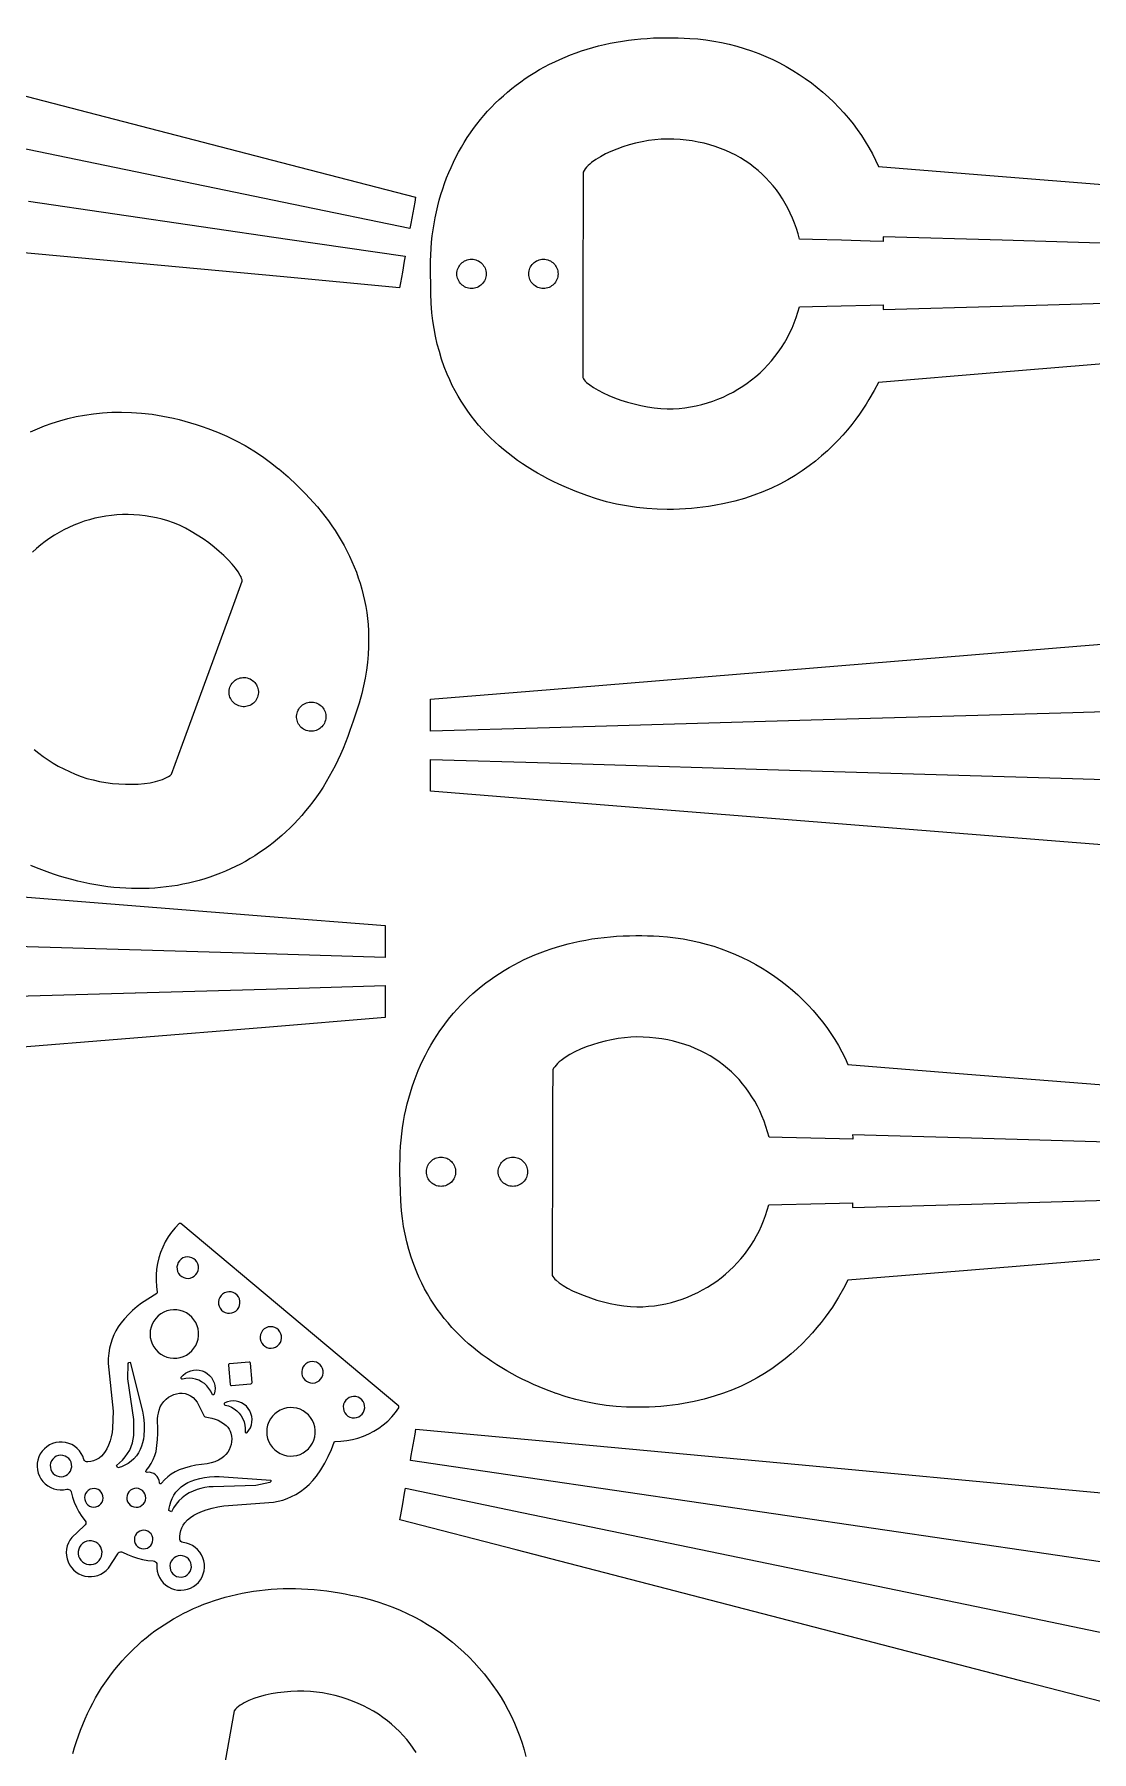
# Model space of a CAD drawing. Extents: x 0 to 1250, y 0 to 2500.
# Drawn here: x 461.1 to 549.6, y 674.1 to 817.9 of the extents above; entities that cross this region are included whole.
import ezdxf

# ---------------------------------------------------------------- set-up
doc = ezdxf.new("R2010")
doc.units = 0
doc.layers.get('0').update_dxf_attribs({"linetype": 'CONTINUOUS', "lineweight": 25})

msp = doc.modelspace()

# ---------------------------------------------------------------- linework, layer by layer
for points in [[(440.49, 817.869), (461.887, 812.314), (483.283, 806.759), (493.009, 804.235), (492.936, 803.824), (492.776, 802.922), (492.616, 802.019), (492.543, 801.609), (482.791, 803.629), (461.336, 808.072), (439.881, 812.515)], [(563.809, 791.362), (541.769, 789.554), (531.75, 788.732), (531.397, 788.054), (530.966, 787.302), (530.721, 786.903), (530.455, 786.491), (530.166, 786.07), (529.856, 785.639), (529.522, 785.203), (529.165, 784.762), (528.784, 784.319), (528.378, 783.876), (527.946, 783.434), (527.489, 782.997), (527.005, 782.565), (526.493, 782.141), (525.953, 781.727), (525.385, 781.325), (524.788, 780.937), (524.16, 780.565), (523.503, 780.211), (522.814, 779.877), (522.093, 779.565), (521.34, 779.278), (520.555, 779.016), (519.735, 778.784), (518.881, 778.581), (517.993, 778.41), (517.535, 778.338), (517.069, 778.274), (516.593, 778.22), (516.108, 778.174), (515.615, 778.139), (515.111, 778.113), (514.599, 778.097), (514.077, 778.092), (513.224, 778.11), (512.369, 778.164), (511.517, 778.254), (510.668, 778.38), (509.826, 778.542), (508.992, 778.74), (508.168, 778.973), (507.358, 779.243), (507.355, 779.244), (507.348, 779.246), (507.341, 779.249), (507.338, 779.25), (506.384, 779.612), (505.45, 780.005), (504.991, 780.215), (504.537, 780.432), (504.09, 780.659), (503.649, 780.893), (503.214, 781.137), (502.787, 781.389), (502.366, 781.651), (501.953, 781.921), (501.547, 782.201), (501.149, 782.49), (500.76, 782.789), (500.379, 783.097), (500.007, 783.415), (499.643, 783.742), (499.289, 784.08), (498.945, 784.427), (498.61, 784.785), (498.286, 785.153), (497.971, 785.531), (497.668, 785.92), (497.375, 786.319), (497.094, 786.729), (496.824, 787.15), (496.566, 787.582), (496.32, 788.025), (496.086, 788.479), (495.865, 788.944), (495.657, 789.421), (495.413, 790.04), (495.194, 790.667), (495, 791.3), (494.831, 791.94), (494.685, 792.586), (494.563, 793.237), (494.463, 793.893), (494.385, 794.554), (494.322, 795.369), (494.289, 796.17), (494.274, 796.97), (494.26, 797.783), (494.255, 798.332), (494.262, 798.875), (494.282, 799.413), (494.313, 799.945), (494.357, 800.471), (494.413, 800.991), (494.481, 801.505), (494.561, 802.013), (494.652, 802.515), (494.755, 803.01), (494.869, 803.499), (494.994, 803.981), (495.131, 804.457), (495.279, 804.926), (495.437, 805.388), (495.606, 805.843), (495.786, 806.291), (495.977, 806.732), (496.178, 807.166), (496.389, 807.592), (496.61, 808.011), (496.842, 808.422), (497.083, 808.826), (497.334, 809.222), (497.595, 809.61), (497.865, 809.99), (498.145, 810.362), (498.435, 810.726), (498.733, 811.082), (499.04, 811.43), (499.357, 811.769), (499.682, 812.099), (500.016, 812.421), (500.358, 812.734), (500.709, 813.039), (501.068, 813.334), (501.436, 813.62), (501.811, 813.898), (502.195, 814.166), (502.586, 814.425), (502.985, 814.674), (503.392, 814.914), (503.806, 815.144), (504.228, 815.365), (504.656, 815.576), (505.092, 815.776), (505.535, 815.967), (505.985, 816.148), (506.441, 816.319), (506.904, 816.479), (507.373, 816.629), (507.849, 816.768), (508.332, 816.897), (508.82, 817.015), (509.314, 817.123), (509.814, 817.219), (510.32, 817.305), (510.832, 817.379), (511.349, 817.442), (511.871, 817.494), (512.399, 817.535), (512.932, 817.564), (513.47, 817.581), (514.012, 817.587), (514.502, 817.584), (514.992, 817.575), (515.482, 817.558), (515.971, 817.534), (516.646, 817.483), (517.314, 817.408), (517.974, 817.31), (518.625, 817.189), (519.268, 817.046), (519.901, 816.882), (520.525, 816.696), (521.139, 816.49), (521.742, 816.264), (522.334, 816.019), (522.916, 815.755), (523.485, 815.472), (524.042, 815.172), (524.587, 814.854), (525.119, 814.519), (525.637, 814.169), (526.142, 813.803), (526.632, 813.421), (527.107, 813.025), (527.568, 812.615), (528.013, 812.192), (528.442, 811.756), (528.855, 811.307), (529.251, 810.846), (529.629, 810.374), (529.99, 809.892), (530.333, 809.399), (530.658, 808.896), (530.964, 808.384), (531.25, 807.864), (531.517, 807.335), (531.763, 806.799), (541.78, 806.001), (563.816, 804.246)], [(564.01, 799.973), (542.11, 800.623), (532.155, 800.918), (532.155, 800.859), (532.155, 800.728), (532.156, 800.596), (532.156, 800.537), (531.062, 800.564), (528.656, 800.625), (526.25, 800.686), (525.156, 800.713), (525.032, 801.17), (524.893, 801.619), (524.737, 802.057), (524.565, 802.487), (524.378, 802.906), (524.175, 803.315), (523.958, 803.713), (523.725, 804.1), (523.477, 804.476), (523.214, 804.839), (522.937, 805.191), (522.646, 805.53), (522.34, 805.856), (522.021, 806.168), (521.688, 806.467), (521.341, 806.752), (520.98, 807.023), (520.606, 807.279), (520.219, 807.519), (519.82, 807.744), (519.407, 807.954), (518.982, 808.146), (518.544, 808.323), (518.095, 808.482), (517.633, 808.624), (517.159, 808.748), (516.674, 808.854), (516.177, 808.942), (515.669, 809.011), (515.149, 809.06), (514.619, 809.091), (514.078, 809.101), (513.572, 809.086), (513.048, 809.042), (512.513, 808.971), (511.971, 808.874), (511.43, 808.754), (510.893, 808.611), (510.367, 808.448), (509.857, 808.266), (509.369, 808.068), (508.909, 807.854), (508.482, 807.626), (508.094, 807.386), (507.751, 807.136), (507.598, 807.008), (507.458, 806.878), (507.332, 806.746), (507.22, 806.613), (507.124, 806.478), (507.044, 806.342), (507.038, 803.654), (507.024, 797.741), (507.011, 791.827), (507.005, 789.139), (507.058, 789.039), (507.13, 788.937), (507.22, 788.832), (507.328, 788.726), (507.591, 788.509), (507.915, 788.289), (508.291, 788.07), (508.714, 787.853), (509.176, 787.643), (509.673, 787.442), (510.196, 787.252), (510.741, 787.078), (511.299, 786.921), (511.865, 786.785), (512.433, 786.673), (512.995, 786.587), (513.546, 786.531), (514.078, 786.507), (514.576, 786.518), (515.069, 786.549), (515.556, 786.601), (516.036, 786.673), (516.51, 786.765), (516.976, 786.875), (517.435, 787.005), (517.885, 787.152), (518.327, 787.318), (518.76, 787.501), (519.183, 787.701), (519.597, 787.917), (520, 788.15), (520.393, 788.398), (520.775, 788.661), (521.145, 788.94), (521.503, 789.232), (521.848, 789.539), (522.181, 789.859), (522.5, 790.192), (522.806, 790.538), (523.097, 790.896), (523.374, 791.266), (523.635, 791.647), (523.882, 792.039), (524.112, 792.441), (524.326, 792.854), (524.524, 793.276), (524.704, 793.707), (524.866, 794.147), (525.011, 794.595), (525.137, 795.052), (526.232, 795.078), (528.643, 795.136), (531.053, 795.195), (532.149, 795.221), (532.149, 795.159), (532.148, 795.023), (532.147, 794.886), (532.147, 794.824), (542.103, 795.112), (564.008, 795.746)], [(460.6, 803.91), (482.281, 800.731), (492.137, 799.286), (492.064, 798.874), (491.904, 797.968), (491.744, 797.063), (491.671, 796.651), (481.662, 797.581), (459.643, 799.627)], [(460.768, 784.595), (461.348, 784.85), (461.951, 785.09), (462.576, 785.313), (463.225, 785.518), (463.896, 785.701), (464.59, 785.862), (465.307, 785.997), (466.046, 786.104), (466.808, 786.182), (467.591, 786.229), (468.397, 786.241), (469.225, 786.218), (470.075, 786.157), (470.947, 786.055), (471.84, 785.912), (472.295, 785.823), (472.755, 785.724), (473.22, 785.612), (473.691, 785.489), (474.168, 785.354), (474.649, 785.206), (475.136, 785.045), (475.628, 784.872), (476.424, 784.563), (477.208, 784.22), (477.979, 783.844), (478.733, 783.435), (479.469, 782.995), (480.185, 782.524), (480.879, 782.022), (481.549, 781.492), (481.551, 781.49), (481.557, 781.485), (481.562, 781.481), (481.565, 781.478), (482.338, 780.812), (483.081, 780.123), (483.441, 779.769), (483.792, 779.41), (484.135, 779.044), (484.469, 778.672), (484.794, 778.295), (485.11, 777.911), (485.416, 777.522), (485.712, 777.126), (485.997, 776.725), (486.272, 776.317), (486.536, 775.903), (486.789, 775.483), (487.03, 775.057), (487.259, 774.625), (487.476, 774.187), (487.681, 773.743), (487.873, 773.292), (488.052, 772.836), (488.218, 772.373), (488.37, 771.904), (488.509, 771.428), (488.633, 770.947), (488.742, 770.459), (488.837, 769.965), (488.917, 769.465), (488.981, 768.958), (489.03, 768.445), (489.063, 767.926), (489.08, 767.26), (489.072, 766.597), (489.037, 765.935), (488.977, 765.276), (488.893, 764.619), (488.785, 763.966), (488.655, 763.315), (488.502, 762.668), (488.283, 761.879), (488.04, 761.116), (487.781, 760.359), (487.515, 759.591), (487.333, 759.073), (487.14, 758.565), (486.938, 758.066), (486.726, 757.577), (486.505, 757.098), (486.274, 756.628), (486.035, 756.168), (485.786, 755.718), (485.529, 755.278), (485.263, 754.848), (484.988, 754.427), (484.705, 754.017), (484.414, 753.617), (484.115, 753.226), (483.808, 752.847), (483.494, 752.477), (483.171, 752.117), (482.841, 751.768), (482.504, 751.429), (482.16, 751.101), (481.809, 750.783), (481.451, 750.476), (481.086, 750.179), (480.714, 749.893), (480.336, 749.617), (479.952, 749.352), (479.562, 749.098), (479.166, 748.855), (478.764, 748.623), (478.356, 748.402), (477.943, 748.191), (477.524, 747.992), (477.1, 747.804), (476.671, 747.626), (476.238, 747.46), (475.799, 747.306), (475.356, 747.162), (474.908, 747.03), (474.456, 746.909), (474, 746.8), (473.539, 746.702), (473.075, 746.616), (472.607, 746.541), (472.136, 746.478), (471.661, 746.426), (471.182, 746.387), (470.701, 746.359), (470.217, 746.343), (469.73, 746.339), (469.24, 746.346), (468.747, 746.366), (468.252, 746.398), (467.755, 746.442), (467.256, 746.498), (466.755, 746.566), (466.252, 746.646), (465.747, 746.739), (465.241, 746.844), (464.733, 746.961), (464.225, 747.091), (463.715, 747.233), (463.204, 747.388), (462.693, 747.556), (462.181, 747.736), (461.721, 747.906), (461.264, 748.083), (460.81, 748.266)], [(461.091, 757.992), (461.459, 757.688), (461.844, 757.397), (462.247, 757.118), (462.667, 756.853), (463.104, 756.6), (463.558, 756.362), (464.029, 756.137), (464.517, 755.928), (465.022, 755.733), (465.502, 755.574), (466.009, 755.437), (466.537, 755.32), (467.079, 755.226), (467.629, 755.154), (468.182, 755.104), (468.732, 755.077), (469.274, 755.073), (469.8, 755.093), (470.305, 755.137), (470.784, 755.205), (471.231, 755.298), (471.639, 755.415), (471.827, 755.483), (472.003, 755.558), (472.167, 755.639), (472.317, 755.726), (472.453, 755.82), (472.575, 755.92), (473.5, 758.443), (475.535, 763.996), (477.571, 769.548), (478.496, 772.072), (478.48, 772.184), (478.447, 772.305), (478.398, 772.434), (478.333, 772.571), (478.16, 772.865), (477.931, 773.182), (477.653, 773.517), (477.33, 773.865), (476.967, 774.22), (476.569, 774.579), (476.142, 774.937), (475.69, 775.287), (475.219, 775.625), (474.733, 775.946), (474.238, 776.246), (473.74, 776.519), (473.241, 776.76), (472.749, 776.964), (472.277, 777.125), (471.803, 777.263), (471.328, 777.381), (470.852, 777.478), (470.376, 777.554), (469.9, 777.609), (469.425, 777.645), (468.951, 777.66), (468.479, 777.656), (468.01, 777.632), (467.543, 777.589), (467.081, 777.527), (466.622, 777.446), (466.168, 777.347), (465.72, 777.23), (465.277, 777.095), (464.84, 776.943), (464.411, 776.773), (463.989, 776.586), (463.575, 776.382), (463.169, 776.162), (462.773, 775.925), (462.386, 775.672), (462.01, 775.404), (461.645, 775.119), (461.29, 774.82), (460.948, 774.506)], [(557.976, 761.36), (548.02, 761.072), (526.116, 760.438), (504.211, 759.804), (494.255, 759.515), (494.255, 759.933), (494.255, 760.853), (494.255, 761.773), (494.256, 762.191), (504.274, 763.013), (526.314, 764.822), (548.354, 766.63), (558.373, 767.452)], [(558.36, 749.385), (548.343, 750.183), (526.307, 751.938), (504.271, 753.692), (494.255, 754.49), (494.255, 754.907), (494.256, 755.823), (494.258, 756.74), (494.258, 757.157), (504.213, 756.861), (526.113, 756.211), (548.014, 755.561), (557.969, 755.265)], [(458.402, 745.8), (480.438, 744.045), (490.454, 743.247), (490.454, 742.831), (490.453, 741.914), (490.452, 740.998), (490.451, 740.581), (480.497, 740.877), (458.596, 741.527)], [(561.254, 716.181), (539.214, 714.372), (529.196, 713.55), (528.842, 712.872), (528.412, 712.12), (528.166, 711.721), (527.9, 711.309), (527.611, 710.888), (527.301, 710.458), (526.967, 710.021), (526.611, 709.58), (526.229, 709.137), (525.823, 708.694), (525.392, 708.253), (524.934, 707.815), (524.45, 707.383), (523.938, 706.959), (523.399, 706.545), (522.83, 706.143), (522.233, 705.755), (521.606, 705.383), (520.948, 705.029), (520.259, 704.695), (519.539, 704.384), (518.786, 704.096), (518, 703.835), (517.18, 703.602), (516.327, 703.399), (515.438, 703.228), (514.98, 703.156), (514.514, 703.092), (514.038, 703.038), (513.554, 702.992), (513.06, 702.957), (512.557, 702.931), (512.044, 702.915), (511.522, 702.91), (510.669, 702.928), (509.815, 702.982), (508.962, 703.072), (508.113, 703.198), (507.271, 703.36), (506.437, 703.558), (505.613, 703.791), (504.803, 704.061), (504.8, 704.062), (504.793, 704.065), (504.786, 704.067), (504.783, 704.068), (503.829, 704.43), (502.895, 704.824), (502.436, 705.033), (501.983, 705.25), (501.535, 705.477), (501.094, 705.712), (500.66, 705.955), (500.232, 706.208), (499.811, 706.469), (499.398, 706.74), (498.992, 707.019), (498.595, 707.308), (498.205, 707.607), (497.824, 707.915), (497.452, 708.233), (497.089, 708.56), (496.734, 708.898), (496.39, 709.245), (496.055, 709.603), (495.731, 709.971), (495.417, 710.349), (495.113, 710.738), (494.821, 711.137), (494.539, 711.547), (494.269, 711.968), (494.011, 712.4), (493.765, 712.843), (493.532, 713.297), (493.31, 713.762), (493.102, 714.239), (492.858, 714.858), (492.639, 715.485), (492.446, 716.118), (492.276, 716.758), (492.131, 717.404), (492.008, 718.055), (491.908, 718.711), (491.83, 719.372), (491.767, 720.188), (491.735, 720.988), (491.719, 721.788), (491.705, 722.601), (491.7, 723.15), (491.707, 723.693), (491.727, 724.231), (491.759, 724.763), (491.803, 725.289), (491.859, 725.809), (491.926, 726.323), (492.006, 726.831), (492.097, 727.333), (492.2, 727.828), (492.314, 728.317), (492.44, 728.799), (492.576, 729.275), (492.724, 729.744), (492.882, 730.206), (493.052, 730.661), (493.232, 731.109), (493.422, 731.55), (493.623, 731.984), (493.834, 732.41), (494.056, 732.829), (494.287, 733.24), (494.528, 733.644), (494.78, 734.04), (495.04, 734.428), (495.311, 734.808), (495.591, 735.18), (495.88, 735.544), (496.178, 735.9), (496.486, 736.248), (496.802, 736.587), (497.127, 736.917), (497.461, 737.239), (497.803, 737.552), (498.154, 737.857), (498.514, 738.152), (498.881, 738.439), (499.257, 738.716), (499.64, 738.984), (500.031, 739.243), (500.43, 739.492), (500.837, 739.732), (501.251, 739.962), (501.673, 740.183), (502.101, 740.394), (502.537, 740.595), (502.98, 740.786), (503.43, 740.966), (503.886, 741.137), (504.349, 741.297), (504.819, 741.447), (505.295, 741.586), (505.777, 741.715), (506.265, 741.833), (506.759, 741.941), (507.259, 742.037), (507.765, 742.123), (508.277, 742.197), (508.794, 742.26), (509.316, 742.312), (509.844, 742.353), (510.377, 742.382), (510.915, 742.4), (511.457, 742.405), (511.947, 742.402), (512.437, 742.393), (512.927, 742.376), (513.416, 742.352), (514.092, 742.301), (514.759, 742.226), (515.419, 742.128), (516.07, 742.007), (516.713, 741.864), (517.346, 741.7), (517.97, 741.514), (518.584, 741.308), (519.187, 741.082), (519.78, 740.837), (520.361, 740.573), (520.93, 740.29), (521.488, 739.99), (522.032, 739.672), (522.564, 739.338), (523.082, 738.987), (523.587, 738.621), (524.077, 738.239), (524.553, 737.844), (525.013, 737.434), (525.458, 737.01), (525.887, 736.574), (526.3, 736.125), (526.696, 735.664), (527.075, 735.192), (527.436, 734.71), (527.779, 734.217), (528.103, 733.714), (528.409, 733.202), (528.695, 732.682), (528.962, 732.153), (529.209, 731.617), (539.225, 730.819), (561.261, 729.065)], [(458.594, 737.3), (480.498, 737.934), (490.454, 738.222), (490.454, 737.804), (490.454, 736.884), (490.454, 735.965), (490.454, 735.547), (480.435, 734.725), (458.395, 732.916)], [(561.455, 724.791), (539.555, 725.441), (529.6, 725.737), (529.6, 725.677), (529.601, 725.546), (529.601, 725.415), (529.601, 725.355), (528.508, 725.382), (526.101, 725.443), (523.695, 725.504), (522.601, 725.532), (522.478, 725.989), (522.338, 726.437), (522.182, 726.876), (522.01, 727.305), (521.823, 727.724), (521.621, 728.133), (521.403, 728.531), (521.17, 728.918), (520.922, 729.294), (520.66, 729.657), (520.383, 730.009), (520.091, 730.348), (519.786, 730.674), (519.466, 730.987), (519.133, 731.286), (518.786, 731.571), (518.425, 731.841), (518.052, 732.097), (517.665, 732.337), (517.265, 732.562), (516.852, 732.772), (516.427, 732.965), (515.99, 733.141), (515.54, 733.3), (515.078, 733.442), (514.604, 733.566), (514.119, 733.673), (513.622, 733.76), (513.114, 733.829), (512.595, 733.879), (512.064, 733.909), (511.523, 733.919), (511.017, 733.904), (510.494, 733.86), (509.958, 733.789), (509.417, 733.692), (508.875, 733.572), (508.338, 733.429), (507.812, 733.266), (507.302, 733.085), (506.815, 732.886), (506.354, 732.672), (505.928, 732.444), (505.54, 732.205), (505.196, 731.955), (505.043, 731.826), (504.903, 731.696), (504.777, 731.564), (504.665, 731.431), (504.569, 731.296), (504.489, 731.16), (504.483, 728.472), (504.47, 722.559), (504.456, 716.645), (504.45, 713.957), (504.503, 713.857), (504.575, 713.755), (504.666, 713.65), (504.773, 713.544), (505.037, 713.327), (505.36, 713.107), (505.736, 712.888), (506.159, 712.671), (506.622, 712.461), (507.118, 712.26), (507.642, 712.07), (508.186, 711.896), (508.744, 711.739), (509.311, 711.603), (509.878, 711.491), (510.44, 711.405), (510.991, 711.349), (511.523, 711.325), (512.022, 711.336), (512.514, 711.368), (513.001, 711.419), (513.481, 711.491), (513.955, 711.583), (514.421, 711.694), (514.88, 711.823), (515.33, 711.971), (515.772, 712.136), (516.205, 712.319), (516.629, 712.519), (517.042, 712.735), (517.446, 712.968), (517.838, 713.216), (518.22, 713.479), (518.59, 713.758), (518.948, 714.05), (519.293, 714.357), (519.626, 714.677), (519.945, 715.01), (520.251, 715.356), (520.542, 715.714), (520.819, 716.084), (521.081, 716.465), (521.327, 716.857), (521.558, 717.259), (521.772, 717.672), (521.969, 718.094), (522.149, 718.525), (522.312, 718.965), (522.456, 719.413), (522.582, 719.87), (523.678, 719.896), (526.088, 719.955), (528.498, 720.013), (529.594, 720.039), (529.594, 719.977), (529.593, 719.841), (529.592, 719.704), (529.592, 719.642), (539.549, 719.93), (561.453, 720.564)], [(555.647, 689.204), (545.791, 690.649), (524.11, 693.828), (502.428, 697.007), (492.573, 698.452), (492.646, 698.864), (492.805, 699.769), (492.965, 700.675), (493.038, 701.087), (503.047, 700.157), (525.066, 698.11), (547.086, 696.064), (557.095, 695.134)], [(553.945, 677.344), (544.219, 679.869), (522.823, 685.423), (501.426, 690.978), (491.7, 693.503), (491.773, 693.913), (491.933, 694.816), (492.094, 695.718), (492.166, 696.128), (501.919, 694.109), (523.373, 689.666), (544.828, 685.223), (554.581, 683.203)], [(464.311, 673.926), (464.456, 674.429), (464.612, 674.923), (464.779, 675.409), (464.956, 675.888), (465.143, 676.358), (465.341, 676.819), (465.548, 677.272), (465.765, 677.717), (465.992, 678.153), (466.228, 678.581), (466.474, 679), (466.729, 679.41), (466.993, 679.811), (467.266, 680.203), (467.548, 680.586), (467.839, 680.96), (468.138, 681.325), (468.446, 681.681), (468.762, 682.027), (469.086, 682.364), (469.419, 682.691), (469.759, 683.009), (470.107, 683.318), (470.463, 683.616), (470.826, 683.905), (471.196, 684.184), (471.574, 684.453), (471.958, 684.712), (472.35, 684.961), (472.748, 685.2), (473.154, 685.428), (473.565, 685.647), (473.983, 685.854), (474.407, 686.052), (474.838, 686.239), (475.274, 686.415), (475.716, 686.581), (476.164, 686.736), (476.617, 686.88), (477.076, 687.013), (477.54, 687.135), (478.01, 687.246), (478.484, 687.346), (478.963, 687.435), (479.447, 687.512), (479.935, 687.578), (480.428, 687.633), (480.925, 687.676), (481.426, 687.708), (481.932, 687.727), (482.441, 687.736), (482.954, 687.732), (483.471, 687.716), (483.991, 687.689), (484.515, 687.649), (485.041, 687.598), (485.571, 687.534), (486.104, 687.458), (486.639, 687.369), (487.121, 687.281), (487.602, 687.187), (488.082, 687.086), (488.559, 686.977), (489.215, 686.809), (489.86, 686.619), (490.493, 686.408), (491.113, 686.176), (491.721, 685.924), (492.316, 685.652), (492.898, 685.361), (493.467, 685.051), (494.022, 684.724), (494.563, 684.38), (495.089, 684.018), (495.601, 683.641), (496.098, 683.248), (496.579, 682.841), (497.044, 682.419), (497.494, 681.984), (497.927, 681.536), (498.344, 681.075), (498.744, 680.603), (499.126, 680.119), (499.491, 679.625), (499.837, 679.121), (500.166, 678.607), (500.476, 678.085), (500.767, 677.554), (501.039, 677.016), (501.291, 676.471), (501.523, 675.919), (501.735, 675.362), (501.927, 674.8), (502.098, 674.233), (502.247, 673.662)], [(493.048, 673.996), (492.804, 674.37), (492.544, 674.733), (492.267, 675.086), (491.975, 675.426), (491.667, 675.756), (491.343, 676.072), (491.004, 676.376), (490.649, 676.667), (490.279, 676.945), (489.894, 677.209), (489.494, 677.459), (489.079, 677.693), (488.649, 677.914), (488.204, 678.118), (487.744, 678.307), (487.27, 678.48), (486.782, 678.635), (486.279, 678.775), (485.762, 678.896), (485.231, 679), (484.73, 679.073), (484.206, 679.121), (483.667, 679.144), (483.117, 679.143), (482.562, 679.118), (482.009, 679.071), (481.462, 679.002), (480.929, 678.912), (480.414, 678.801), (479.924, 678.67), (479.464, 678.52), (479.04, 678.351), (478.658, 678.164), (478.485, 678.065), (478.325, 677.961), (478.178, 677.853), (478.045, 677.741), (477.927, 677.625), (477.824, 677.505), (477.351, 674.859), (476.311, 669.038)]]:
    msp.add_lwpolyline(points)
for points in [[(496.47, 797.815), (496.476, 797.94), (496.495, 798.062), (496.525, 798.179), (496.566, 798.292), (496.618, 798.399), (496.679, 798.5), (496.749, 798.594), (496.828, 798.681), (496.915, 798.76), (497.01, 798.831), (497.111, 798.892), (497.218, 798.943), (497.33, 798.985), (497.448, 799.015), (497.569, 799.033), (497.695, 799.04), (497.82, 799.033), (497.942, 799.015), (498.059, 798.985), (498.172, 798.943), (498.279, 798.892), (498.38, 798.831), (498.474, 798.76), (498.561, 798.681), (498.64, 798.594), (498.71, 798.5), (498.772, 798.399), (498.823, 798.292), (498.865, 798.179), (498.895, 798.062), (498.913, 797.94), (498.92, 797.815), (498.913, 797.689), (498.895, 797.568), (498.865, 797.45), (498.823, 797.338), (498.772, 797.231), (498.71, 797.13), (498.64, 797.035), (498.561, 796.948), (498.474, 796.869), (498.38, 796.799), (498.279, 796.737), (498.172, 796.686), (498.059, 796.645), (497.942, 796.615), (497.82, 796.596), (497.695, 796.59), (497.569, 796.596), (497.448, 796.615), (497.33, 796.645), (497.218, 796.686), (497.111, 796.737), (497.01, 796.799), (496.915, 796.869), (496.828, 796.948), (496.749, 797.035), (496.679, 797.13), (496.618, 797.231), (496.566, 797.338), (496.525, 797.45), (496.495, 797.568), (496.476, 797.689)], [(502.484, 797.815), (502.491, 797.94), (502.509, 798.062), (502.54, 798.179), (502.581, 798.292), (502.632, 798.399), (502.694, 798.5), (502.764, 798.594), (502.843, 798.681), (502.93, 798.76), (503.025, 798.831), (503.126, 798.892), (503.233, 798.943), (503.345, 798.985), (503.463, 799.015), (503.584, 799.033), (503.709, 799.04), (503.835, 799.033), (503.956, 799.015), (504.074, 798.985), (504.186, 798.943), (504.293, 798.892), (504.394, 798.831), (504.489, 798.76), (504.576, 798.681), (504.655, 798.594), (504.725, 798.5), (504.787, 798.399), (504.838, 798.292), (504.879, 798.179), (504.91, 798.062), (504.928, 797.94), (504.934, 797.815), (504.928, 797.689), (504.91, 797.568), (504.879, 797.45), (504.838, 797.338), (504.787, 797.231), (504.725, 797.13), (504.655, 797.035), (504.576, 796.948), (504.489, 796.869), (504.394, 796.799), (504.293, 796.737), (504.186, 796.686), (504.074, 796.645), (503.956, 796.615), (503.835, 796.596), (503.709, 796.59), (503.584, 796.596), (503.463, 796.615), (503.345, 796.645), (503.233, 796.686), (503.126, 796.737), (503.025, 796.799), (502.93, 796.869), (502.843, 796.948), (502.764, 797.035), (502.694, 797.13), (502.632, 797.231), (502.581, 797.338), (502.54, 797.45), (502.509, 797.568), (502.491, 797.689)], [(479.776, 762.373), (479.727, 762.258), (479.668, 762.15), (479.6, 762.05), (479.523, 761.958), (479.437, 761.875), (479.345, 761.801), (479.247, 761.737), (479.143, 761.682), (479.034, 761.638), (478.921, 761.604), (478.805, 761.58), (478.687, 761.569), (478.567, 761.568), (478.447, 761.58), (478.326, 761.604), (478.206, 761.641), (478.09, 761.69), (477.983, 761.749), (477.883, 761.818), (477.791, 761.895), (477.708, 761.98), (477.634, 762.072), (477.569, 762.171), (477.515, 762.275), (477.47, 762.383), (477.436, 762.496), (477.413, 762.612), (477.401, 762.73), (477.401, 762.85), (477.413, 762.971), (477.437, 763.091), (477.474, 763.211), (477.523, 763.327), (477.582, 763.435), (477.65, 763.535), (477.727, 763.626), (477.812, 763.709), (477.905, 763.783), (478.003, 763.848), (478.107, 763.903), (478.216, 763.947), (478.329, 763.981), (478.445, 764.004), (478.563, 764.016), (478.683, 764.016), (478.803, 764.005), (478.924, 763.98), (479.044, 763.943), (479.159, 763.895), (479.267, 763.836), (479.367, 763.767), (479.459, 763.69), (479.542, 763.605), (479.616, 763.513), (479.681, 763.414), (479.735, 763.31), (479.78, 763.201), (479.814, 763.089), (479.837, 762.973), (479.849, 762.854), (479.849, 762.735), (479.837, 762.614), (479.813, 762.493)], [(485.428, 760.316), (485.379, 760.201), (485.32, 760.093), (485.252, 759.993), (485.175, 759.901), (485.09, 759.818), (484.997, 759.744), (484.899, 759.68), (484.795, 759.625), (484.686, 759.58), (484.573, 759.546), (484.457, 759.523), (484.339, 759.511), (484.219, 759.511), (484.099, 759.523), (483.978, 759.547), (483.858, 759.584), (483.743, 759.633), (483.635, 759.692), (483.535, 759.76), (483.443, 759.838), (483.36, 759.923), (483.286, 760.015), (483.221, 760.113), (483.167, 760.218), (483.122, 760.326), (483.088, 760.439), (483.065, 760.555), (483.053, 760.673), (483.053, 760.793), (483.065, 760.914), (483.089, 761.034), (483.126, 761.154), (483.175, 761.27), (483.234, 761.378), (483.302, 761.478), (483.379, 761.569), (483.465, 761.652), (483.557, 761.726), (483.655, 761.791), (483.759, 761.845), (483.868, 761.89), (483.981, 761.924), (484.097, 761.947), (484.215, 761.959), (484.335, 761.959), (484.456, 761.947), (484.576, 761.923), (484.696, 761.886), (484.812, 761.838), (484.92, 761.778), (485.02, 761.71), (485.111, 761.633), (485.194, 761.548), (485.268, 761.455), (485.333, 761.357), (485.387, 761.253), (485.432, 761.144), (485.466, 761.031), (485.489, 760.915), (485.501, 760.797), (485.501, 760.677), (485.489, 760.557), (485.465, 760.436)], [(493.915, 722.633), (493.921, 722.758), (493.94, 722.88), (493.97, 722.997), (494.011, 723.11), (494.063, 723.217), (494.124, 723.318), (494.195, 723.412), (494.274, 723.499), (494.361, 723.578), (494.455, 723.649), (494.556, 723.71), (494.663, 723.762), (494.776, 723.803), (494.893, 723.833), (495.015, 723.852), (495.14, 723.858), (495.265, 723.852), (495.387, 723.833), (495.504, 723.803), (495.617, 723.762), (495.724, 723.71), (495.825, 723.649), (495.919, 723.578), (496.006, 723.499), (496.085, 723.412), (496.156, 723.318), (496.217, 723.217), (496.269, 723.11), (496.31, 722.997), (496.34, 722.88), (496.359, 722.758), (496.365, 722.633), (496.359, 722.508), (496.34, 722.386), (496.31, 722.269), (496.269, 722.156), (496.217, 722.049), (496.156, 721.948), (496.085, 721.854), (496.006, 721.767), (495.919, 721.688), (495.825, 721.617), (495.724, 721.556), (495.617, 721.504), (495.504, 721.463), (495.387, 721.433), (495.265, 721.414), (495.14, 721.408), (495.015, 721.414), (494.893, 721.433), (494.776, 721.463), (494.663, 721.504), (494.556, 721.556), (494.455, 721.617), (494.361, 721.688), (494.274, 721.767), (494.195, 721.854), (494.124, 721.948), (494.063, 722.049), (494.011, 722.156), (493.97, 722.269), (493.94, 722.386), (493.921, 722.508)], [(499.93, 722.633), (499.936, 722.758), (499.955, 722.88), (499.985, 722.997), (500.026, 723.11), (500.078, 723.217), (500.139, 723.318), (500.209, 723.412), (500.288, 723.499), (500.375, 723.578), (500.47, 723.649), (500.571, 723.71), (500.678, 723.762), (500.79, 723.803), (500.908, 723.833), (501.029, 723.852), (501.155, 723.858), (501.28, 723.852), (501.402, 723.833), (501.519, 723.803), (501.632, 723.762), (501.739, 723.71), (501.84, 723.649), (501.934, 723.578), (502.021, 723.499), (502.1, 723.412), (502.171, 723.318), (502.232, 723.217), (502.284, 723.11), (502.325, 722.997), (502.355, 722.88), (502.373, 722.758), (502.38, 722.633), (502.373, 722.508), (502.355, 722.386), (502.325, 722.269), (502.284, 722.156), (502.232, 722.049), (502.171, 721.948), (502.1, 721.854), (502.021, 721.767), (501.934, 721.688), (501.84, 721.617), (501.739, 721.556), (501.632, 721.504), (501.519, 721.463), (501.402, 721.433), (501.28, 721.414), (501.155, 721.408), (501.029, 721.414), (500.908, 721.433), (500.79, 721.463), (500.678, 721.504), (500.571, 721.556), (500.47, 721.617), (500.375, 721.688), (500.288, 721.767), (500.209, 721.854), (500.139, 721.948), (500.078, 722.049), (500.026, 722.156), (499.985, 722.269), (499.955, 722.386), (499.936, 722.508)], [(491.601, 702.994), (473.353, 718.305), (473.219, 718.3), (472.886, 717.95), (472.581, 717.577), (472.304, 717.181), (472.058, 716.766), (471.844, 716.333), (471.663, 715.886), (471.516, 715.426), (471.404, 714.957), (471.328, 714.48), (471.288, 713.999), (471.284, 713.516), (471.317, 713.035), (471.386, 712.557), (471.378, 712.497), (471.337, 712.452), (470.079, 711.636), (469.69, 711.342), (469.32, 711.026), (468.97, 710.687), (468.641, 710.328), (468.334, 709.95), (468.117, 709.639), (467.923, 709.312), (467.753, 708.973), (467.608, 708.622), (467.489, 708.262), (467.389, 707.851), (467.32, 707.433), (467.28, 707.012), (467.271, 706.589), (467.686, 702.599), (467.651, 701.164), (467.605, 700.804), (467.533, 700.447), (467.435, 700.097), (467.312, 699.755), (467.163, 699.423), (467.034, 699.206), (466.88, 699.006), (466.705, 698.825), (466.509, 698.665), (466.292, 698.535), (466.058, 698.435), (465.814, 698.367), (465.562, 698.333), (465.46, 698.343), (465.367, 698.386), (465.294, 698.457), (465.25, 698.55), (465.156, 698.808), (465.028, 699.051), (464.868, 699.274), (464.678, 699.474), (464.463, 699.645), (464.227, 699.785), (463.974, 699.892), (463.708, 699.962), (463.436, 699.996), (463.161, 699.992), (462.889, 699.951), (462.626, 699.872), (462.376, 699.758), (462.144, 699.611), (461.934, 699.434), (461.75, 699.229), (461.596, 699.002), (461.475, 698.755), (461.389, 698.494), (461.34, 698.224), (461.328, 697.949), (461.353, 697.676), (461.416, 697.408), (461.515, 697.152), (461.649, 696.912), (461.814, 696.692), (462.007, 696.497), (462.225, 696.33), (462.465, 696.195), (462.72, 696.093), (462.987, 696.028), (463.26, 696), (463.535, 696.01), (463.806, 696.057), (463.902, 696.065), (463.996, 696.042), (464.077, 695.99), (464.138, 695.914), (464.172, 695.824), (464.287, 695.389), (464.436, 694.964), (464.618, 694.552), (464.831, 694.156), (465.075, 693.777), (465.347, 693.419), (465.393, 693.334), (465.409, 693.239), (465.394, 693.144), (465.35, 693.058), (465.281, 692.991), (464.232, 692.018), (464.072, 691.797), (463.942, 691.557), (463.847, 691.301), (463.787, 691.034), (463.765, 690.762), (463.779, 690.49), (463.831, 690.222), (463.918, 689.963), (464.04, 689.719), (464.194, 689.494), (464.377, 689.291), (464.587, 689.116), (464.818, 688.97), (465.066, 688.858), (465.328, 688.78), (465.598, 688.739), (465.871, 688.735), (466.142, 688.768), (466.406, 688.838), (466.658, 688.943), (466.893, 689.081), (467.107, 689.25), (467.297, 689.447), (468.073, 690.648), (468.127, 690.728), (468.204, 690.786), (468.295, 690.817), (468.391, 690.818), (468.483, 690.788), (468.885, 690.585), (469.3, 690.414), (469.728, 690.273), (470.164, 690.165), (470.608, 690.09), (471.055, 690.048), (471.151, 690.03), (471.235, 689.984), (471.301, 689.912), (471.34, 689.824), (471.349, 689.728), (471.349, 689.453), (471.387, 689.181), (471.462, 688.916), (471.573, 688.665), (471.717, 688.431), (471.892, 688.219), (472.094, 688.033), (472.32, 687.876), (472.565, 687.752), (472.825, 687.662), (473.094, 687.609), (473.369, 687.594), (473.642, 687.616), (473.911, 687.675), (474.168, 687.771), (474.41, 687.901), (474.632, 688.063), (474.83, 688.254), (474.999, 688.471), (475.138, 688.708), (475.242, 688.962), (475.311, 689.228), (475.342, 689.501), (475.336, 689.776), (475.292, 690.047), (475.212, 690.31), (475.096, 690.559), (474.947, 690.79), (474.768, 690.998), (474.562, 691.18), (474.333, 691.332), (474.085, 691.451), (473.823, 691.535), (473.553, 691.583), (473.454, 691.61), (473.371, 691.67), (473.312, 691.754), (473.285, 691.853), (473.275, 692.102), (473.297, 692.35), (473.353, 692.593), (473.44, 692.827), (473.558, 693.046), (473.704, 693.248), (473.928, 693.482), (474.175, 693.692), (474.441, 693.877), (474.725, 694.033), (475.022, 694.161), (475.493, 694.333), (475.973, 694.474), (476.462, 694.585), (476.956, 694.663), (481.126, 694.97), (481.514, 695.046), (481.896, 695.149), (482.27, 695.277), (482.634, 695.431), (482.987, 695.61), (483.38, 695.858), (483.751, 696.138), (484.097, 696.447), (484.417, 696.784), (484.708, 697.146), (485.072, 697.677), (485.402, 698.23), (485.699, 698.801), (485.961, 699.389), (486.187, 699.992), (486.224, 700.04), (486.282, 700.058), (486.764, 700.073), (487.244, 700.124), (487.719, 700.212), (488.185, 700.335), (488.642, 700.493), (489.085, 700.684), (489.512, 700.909), (489.921, 701.165), (490.31, 701.451), (490.676, 701.765), (491.018, 702.106), (491.333, 702.472), (491.619, 702.861)], [(473.245, 715.183), (473.14, 715.027), (473.069, 714.852), (473.037, 714.667), (473.043, 714.479), (473.089, 714.296), (473.171, 714.127), (473.287, 713.979), (473.431, 713.858), (473.597, 713.769), (473.778, 713.718), (473.966, 713.705), (474.152, 713.731), (474.329, 713.795), (474.489, 713.895), (474.624, 714.025), (474.729, 714.181), (474.8, 714.356), (474.832, 714.541), (474.826, 714.729), (474.78, 714.912), (474.698, 715.081), (474.582, 715.229), (474.438, 715.35), (474.272, 715.438), (474.091, 715.49), (473.903, 715.503), (473.717, 715.477), (473.54, 715.413), (473.38, 715.313)], [(476.725, 712.262), (476.62, 712.106), (476.549, 711.932), (476.517, 711.747), (476.523, 711.559), (476.569, 711.376), (476.651, 711.207), (476.767, 711.059), (476.911, 710.938), (477.077, 710.849), (477.258, 710.797), (477.446, 710.784), (477.632, 710.811), (477.809, 710.875), (477.969, 710.975), (478.104, 711.105), (478.209, 711.261), (478.28, 711.436), (478.312, 711.621), (478.306, 711.809), (478.26, 711.992), (478.178, 712.161), (478.062, 712.309), (477.918, 712.43), (477.752, 712.518), (477.571, 712.57), (477.383, 712.583), (477.197, 712.557), (477.02, 712.493), (476.86, 712.393)], [(471.259, 710.356), (471.093, 710.127), (470.96, 709.876), (470.863, 709.61), (470.804, 709.333), (470.784, 709.05), (470.804, 708.767), (470.863, 708.489), (470.96, 708.223), (471.093, 707.973), (471.259, 707.743), (471.456, 707.539), (471.68, 707.365), (471.925, 707.223), (472.188, 707.117), (472.464, 707.048), (472.746, 707.018), (473.029, 707.028), (473.308, 707.078), (473.578, 707.165), (473.833, 707.289), (474.068, 707.448), (474.279, 707.638), (474.461, 707.855), (474.611, 708.096), (474.727, 708.355), (474.805, 708.627), (474.844, 708.908), (474.844, 709.192), (474.805, 709.472), (474.727, 709.745), (474.611, 710.004), (474.461, 710.245), (474.279, 710.462), (474.068, 710.652), (473.833, 710.81), (473.578, 710.934), (473.308, 711.022), (473.029, 711.071), (472.746, 711.081), (472.464, 711.051), (472.188, 710.983), (471.925, 710.877), (471.68, 710.735), (471.456, 710.56)], [(480.205, 709.342), (480.1, 709.186), (480.03, 709.012), (479.997, 708.826), (480.004, 708.638), (480.049, 708.456), (480.131, 708.287), (480.247, 708.138), (480.391, 708.017), (480.558, 707.929), (480.738, 707.877), (480.926, 707.864), (481.112, 707.89), (481.289, 707.955), (481.449, 708.054), (481.584, 708.185), (481.689, 708.341), (481.76, 708.516), (481.793, 708.701), (481.786, 708.889), (481.74, 709.071), (481.658, 709.24), (481.542, 709.389), (481.398, 709.51), (481.232, 709.598), (481.051, 709.65), (480.863, 709.663), (480.677, 709.637), (480.5, 709.573), (480.341, 709.473)], [(469.435, 698.611), (469.203, 698.403), (468.95, 698.22), (468.679, 698.064), (468.393, 697.938), (468.096, 697.842), (467.96, 698.036), (468.231, 698.25), (468.48, 698.489), (468.706, 698.751), (468.905, 699.034), (469.077, 699.334), (469.204, 699.625), (469.305, 699.925), (469.381, 700.234), (469.429, 700.547), (469.419, 701.877), (468.914, 705.303), (468.958, 706.575), (469.006, 706.674), (469.126, 706.689), (470.157, 702.588), (470.242, 702.079), (470.288, 701.565), (470.295, 701.048), (470.262, 700.533), (470.225, 700.232), (470.161, 699.935), (470.07, 699.645), (469.953, 699.365), (469.811, 699.096), (469.645, 698.842)], [(473.443, 705.274), (473.395, 705.312), (473.378, 705.371), (473.399, 705.429), (473.561, 705.608), (473.75, 705.761), (473.96, 705.883), (474.185, 705.972), (474.422, 706.025), (474.664, 706.041), (474.906, 706.019), (475.141, 705.961), (475.365, 705.868), (475.572, 705.742), (475.757, 705.585), (475.916, 705.402), (476.045, 705.196), (476.141, 704.973), (476.202, 704.739), (476.226, 704.497), (476.213, 704.255), (476.163, 704.018), (476.128, 703.967), (476.07, 703.946), (476.011, 703.963), (475.973, 704.011), (475.858, 704.262), (475.711, 704.496), (475.534, 704.707), (475.33, 704.894), (475.103, 705.051), (474.857, 705.177), (474.597, 705.268), (474.326, 705.324), (474.05, 705.343), (473.775, 705.326), (473.504, 705.271)], [(477.352, 706.452), (477.495, 704.821), (477.512, 704.773), (477.552, 704.74), (477.603, 704.731), (479.233, 704.873), (479.282, 704.891), (479.315, 704.931), (479.324, 704.982), (479.182, 706.612), (479.164, 706.661), (479.124, 706.694), (479.073, 706.703), (477.443, 706.56), (477.394, 706.543), (477.361, 706.503)], [(483.685, 706.422), (483.58, 706.266), (483.51, 706.091), (483.477, 705.906), (483.484, 705.718), (483.529, 705.536), (483.612, 705.366), (483.727, 705.218), (483.872, 705.097), (484.038, 705.009), (484.219, 704.957), (484.406, 704.944), (484.593, 704.97), (484.769, 705.034), (484.929, 705.134), (485.064, 705.265), (485.169, 705.421), (485.24, 705.595), (485.273, 705.781), (485.266, 705.969), (485.221, 706.151), (485.138, 706.32), (485.022, 706.469), (484.878, 706.59), (484.712, 706.678), (484.531, 706.73), (484.343, 706.743), (484.157, 706.717), (483.98, 706.652), (483.821, 706.553)], [(470.484, 697.477), (470.442, 697.518), (470.431, 697.577), (470.455, 697.631), (470.68, 697.911), (470.877, 698.212), (471.044, 698.53), (471.179, 698.863), (471.281, 699.207), (471.363, 699.704), (471.416, 700.205), (471.441, 700.709), (471.437, 701.212), (471.405, 701.715), (471.411, 701.951), (471.435, 702.186), (471.478, 702.418), (471.542, 702.685), (471.64, 702.941), (471.771, 703.182), (471.933, 703.404), (472.122, 703.602), (472.322, 703.752), (472.538, 703.876), (472.768, 703.974), (473.008, 704.042), (473.241, 704.083), (473.478, 704.088), (473.713, 704.056), (473.94, 703.989), (474.17, 703.87), (474.382, 703.72), (474.57, 703.542), (474.731, 703.339), (475.306, 702.183), (475.336, 702.139), (475.384, 702.117), (475.671, 702.07), (475.952, 702.002), (476.228, 701.914), (476.478, 701.823), (476.716, 701.704), (476.939, 701.561), (477.147, 701.395), (477.28, 701.253), (477.394, 701.095), (477.485, 700.923), (477.553, 700.74), (477.599, 700.506), (477.616, 700.268), (477.604, 700.029), (477.564, 699.794), (477.494, 699.565), (477.402, 699.349), (477.282, 699.146), (477.137, 698.96), (476.97, 698.795), (476.782, 698.652), (476.5, 698.49), (476.202, 698.357), (475.892, 698.257), (475.573, 698.188), (475.092, 698.134), (474.614, 698.054), (474.142, 697.949), (473.675, 697.819), (473.217, 697.664), (472.88, 697.503), (472.562, 697.309), (472.264, 697.083), (471.991, 696.829), (471.744, 696.549), (471.695, 696.516), (471.635, 696.517), (471.587, 696.551), (471.567, 696.607), (471.539, 696.792), (471.473, 696.968), (471.373, 697.126), (471.243, 697.261), (471.088, 697.366), (470.914, 697.437), (470.73, 697.471), (470.543, 697.466)], [(477.043, 703.279), (476.999, 703.236), (476.988, 703.176), (477.015, 703.121), (477.069, 703.091), (477.336, 703.022), (477.592, 702.918), (477.831, 702.78), (478.05, 702.612), (478.244, 702.415), (478.411, 702.195), (478.546, 701.954), (478.648, 701.697), (478.715, 701.429), (478.745, 701.155), (478.739, 700.879), (478.752, 700.819), (478.798, 700.778), (478.859, 700.772), (478.912, 700.802), (479.061, 700.994), (479.179, 701.206), (479.262, 701.434), (479.31, 701.671), (479.321, 701.914), (479.295, 702.155), (479.232, 702.389), (479.134, 702.611), (479.004, 702.815), (478.843, 702.997), (478.656, 703.152), (478.448, 703.277), (478.224, 703.368), (477.988, 703.424), (477.746, 703.443), (477.504, 703.425), (477.268, 703.37)], [(487.166, 703.502), (487.06, 703.346), (486.99, 703.171), (486.957, 702.986), (486.964, 702.798), (487.009, 702.615), (487.092, 702.446), (487.208, 702.298), (487.352, 702.177), (487.518, 702.089), (487.699, 702.037), (487.886, 702.024), (488.073, 702.05), (488.25, 702.114), (488.409, 702.214), (488.544, 702.345), (488.65, 702.501), (488.72, 702.675), (488.753, 702.86), (488.746, 703.048), (488.701, 703.231), (488.618, 703.4), (488.502, 703.548), (488.358, 703.669), (488.192, 703.758), (488.011, 703.81), (487.824, 703.823), (487.637, 703.796), (487.461, 703.732), (487.301, 703.632)], [(481.022, 702.164), (480.855, 701.935), (480.722, 701.685), (480.625, 701.418), (480.566, 701.141), (480.547, 700.858), (480.566, 700.575), (480.625, 700.298), (480.722, 700.031), (480.856, 699.781), (481.022, 699.551), (481.219, 699.347), (481.443, 699.173), (481.688, 699.031), (481.951, 698.925), (482.226, 698.856), (482.508, 698.826), (482.792, 698.836), (483.071, 698.886), (483.341, 698.973), (483.596, 699.097), (483.831, 699.256), (484.042, 699.446), (484.224, 699.663), (484.374, 699.904), (484.489, 700.163), (484.568, 700.435), (484.607, 700.716), (484.607, 701), (484.568, 701.28), (484.489, 701.553), (484.374, 701.812), (484.224, 702.053), (484.042, 702.27), (483.831, 702.46), (483.596, 702.618), (483.341, 702.742), (483.071, 702.83), (482.792, 702.879), (482.508, 702.889), (482.226, 702.86), (481.951, 702.791), (481.688, 702.685), (481.443, 702.543), (481.219, 702.368)], [(462.638, 698.578), (462.532, 698.422), (462.462, 698.247), (462.429, 698.062), (462.436, 697.874), (462.481, 697.691), (462.564, 697.522), (462.68, 697.374), (462.824, 697.253), (462.99, 697.165), (463.171, 697.113), (463.358, 697.1), (463.545, 697.126), (463.722, 697.19), (463.881, 697.29), (464.016, 697.421), (464.122, 697.577), (464.192, 697.751), (464.225, 697.936), (464.218, 698.124), (464.173, 698.307), (464.09, 698.476), (463.974, 698.624), (463.83, 698.745), (463.664, 698.834), (463.483, 698.885), (463.296, 698.899), (463.109, 698.872), (462.932, 698.808), (462.773, 698.708)], [(465.482, 695.837), (465.386, 695.692), (465.324, 695.529), (465.3, 695.356), (465.315, 695.183), (465.369, 695.017), (465.458, 694.867), (465.578, 694.741), (465.723, 694.644), (465.886, 694.583), (466.059, 694.559), (466.232, 694.574), (466.398, 694.628), (466.548, 694.717), (466.674, 694.837), (466.77, 694.982), (466.832, 695.145), (466.856, 695.317), (466.841, 695.491), (466.787, 695.657), (466.698, 695.807), (466.578, 695.933), (466.433, 696.029), (466.27, 696.091), (466.097, 696.114), (465.924, 696.099), (465.758, 696.046), (465.608, 695.957)], [(469.02, 695.846), (468.922, 695.698), (468.859, 695.532), (468.835, 695.356), (468.85, 695.179), (468.905, 695.01), (468.995, 694.857), (469.118, 694.728), (469.266, 694.63), (469.432, 694.567), (469.608, 694.543), (469.785, 694.559), (469.954, 694.613), (470.106, 694.704), (470.235, 694.826), (470.333, 694.974), (470.396, 695.14), (470.42, 695.316), (470.405, 695.493), (470.351, 695.662), (470.26, 695.815), (470.137, 695.943), (469.989, 696.042), (469.823, 696.104), (469.647, 696.129), (469.47, 696.113), (469.301, 696.059), (469.149, 695.968)], [(472.362, 694.263), (472.393, 694.48), (472.438, 694.696), (472.518, 694.989), (472.63, 695.273), (472.771, 695.543), (472.94, 695.797), (473.157, 696.036), (473.398, 696.251), (473.659, 696.44), (473.939, 696.602), (474.234, 696.733), (474.541, 696.834), (474.94, 696.942), (475.345, 697.024), (475.754, 697.081), (476.166, 697.112), (476.579, 697.117), (480.895, 696.814), (480.902, 696.693), (480.812, 696.628), (479.648, 696.375), (476.064, 696.264), (475.722, 696.241), (475.382, 696.192), (475.047, 696.119), (474.719, 696.022), (474.382, 695.898), (474.059, 695.742), (473.754, 695.554), (473.469, 695.335), (473.203, 695.077), (472.964, 694.794), (472.754, 694.488), (472.576, 694.162)], [(464.999, 691.375), (464.888, 691.213), (464.811, 691.033), (464.77, 690.841), (464.768, 690.645), (464.804, 690.452), (464.878, 690.27), (464.985, 690.106), (465.122, 689.966), (465.284, 689.855), (465.464, 689.778), (465.656, 689.738), (465.852, 689.736), (466.044, 689.772), (466.226, 689.845), (466.39, 689.952), (466.531, 690.089), (466.641, 690.251), (466.718, 690.431), (466.759, 690.623), (466.761, 690.819), (466.725, 691.012), (466.652, 691.194), (466.544, 691.358), (466.407, 691.498), (466.246, 691.609), (466.065, 691.686), (465.873, 691.726), (465.677, 691.728), (465.485, 691.692), (465.303, 691.619), (465.139, 691.512)], [(469.649, 692.34), (469.552, 692.195), (469.491, 692.032), (469.467, 691.86), (469.482, 691.686), (469.536, 691.52), (469.625, 691.371), (469.745, 691.245), (469.89, 691.148), (470.053, 691.086), (470.225, 691.063), (470.399, 691.078), (470.565, 691.131), (470.714, 691.22), (470.841, 691.34), (470.937, 691.485), (470.999, 691.648), (471.023, 691.821), (471.007, 691.995), (470.954, 692.16), (470.865, 692.31), (470.745, 692.436), (470.6, 692.533), (470.437, 692.594), (470.264, 692.618), (470.091, 692.603), (469.925, 692.55), (469.775, 692.461)], [(472.655, 690.172), (472.55, 690.016), (472.479, 689.842), (472.447, 689.656), (472.453, 689.468), (472.499, 689.286), (472.581, 689.117), (472.697, 688.968), (472.841, 688.847), (473.007, 688.759), (473.188, 688.707), (473.376, 688.694), (473.562, 688.72), (473.739, 688.785), (473.898, 688.884), (474.034, 689.015), (474.139, 689.171), (474.21, 689.345), (474.242, 689.531), (474.236, 689.719), (474.19, 689.901), (474.108, 690.07), (473.992, 690.219), (473.848, 690.34), (473.682, 690.428), (473.501, 690.48), (473.313, 690.493), (473.127, 690.467), (472.95, 690.402), (472.79, 690.303)]]:
    msp.add_lwpolyline(points, close=True)

doc.saveas('drawing.dxf')
